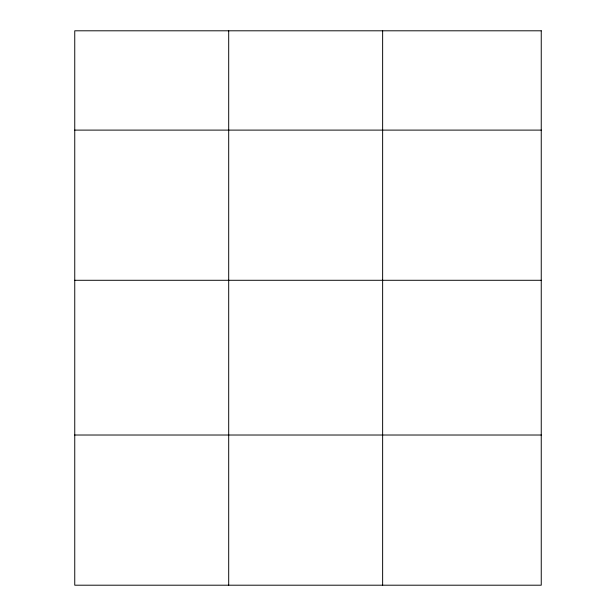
<?xml version="1.0" encoding="UTF-8"?>
<svg xmlns="http://www.w3.org/2000/svg" width="616" height="616" viewBox="0 0 616 616"><rect width="100%" height="100%" fill="white"/><g stroke="black" fill="none" stroke-linecap="round" stroke-linejoin="round"><path stroke-width="0.92" d="M74.752 130.107L541.248 130.107M74.752 280.288L541.248 280.288M74.752 435.019L541.248 435.019M382.636 30.8L382.636 585.2M228.698 30.8L228.698 585.2M541.248 30.8L74.752 30.8L74.752 585.2L541.248 585.2L541.248 30.8"/></g></svg>
